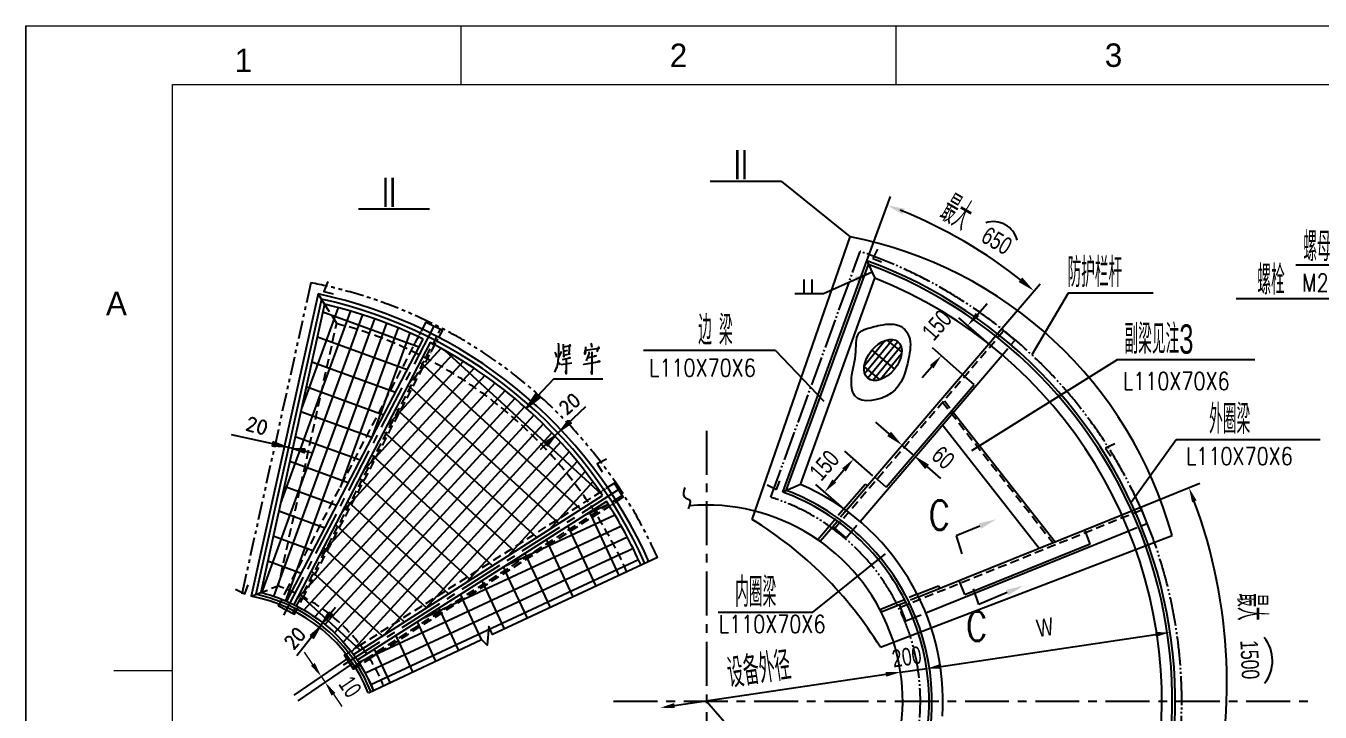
# Model space of a CAD drawing. Extents: x 148 to 221443, y -36682 to 6758.
# Drawn here: x 206593 to 211011, y -17710 to -15368 of the extents above; entities that cross this region are included whole.
import ezdxf
from ezdxf.enums import TextEntityAlignment as Align

# ---------------------------------------------------------------- set-up
doc = ezdxf.new("R2010")
doc.units = 0
doc.header["$LTSCALE"] = 10
doc.header["$MEASUREMENT"] = 0
for name, pattern in [('CENTERX2', [4, 2.5, -0.5, 0.5, -0.5]), ('HIDDENX2', [0.75, 0.5, -0.25]), ('PHANTOM', [2.5, 1.25, -0.25, 0.25, -0.25, 0.25, -0.25]), ('PHANTOMS6', [13.6, 10, -0.8, 0.6, -0.8, 0.6, -0.8])]:
    doc.linetypes.add(name, pattern=pattern)
for name, color, linetype in [('2', 4, 'Continuous'), ('6', 4, 'PHANTOM'), ('CENTER', 1, 'CENTERX2'), ('HIDDEN', 7, 'HIDDENX2'), ('RED', 7, 'Continuous'), ('WB-FS', 6, 'Continuous')]:
    doc.layers.add(name, color=color, linetype=linetype)
doc.layers.add('2（细实线）', color=3, linetype='Continuous', lineweight=20)
doc.layers.add('图框层', color=7, linetype='Continuous', lineweight=15)
doc.styles.add('BIG', font='bsfb.shx', dxfattribs={"width": 0.7, "bigfont": 'bsf.shx'})
doc.styles.add('HZ', font='ROMS.SHX', dxfattribs={"width": 0.75, "bigfont": 'GBCBIG.SHX'})
doc.styles.get("Standard").update_dxf_attribs({"font": 'wison_e.shx', "width": 0.75, "bigfont": 'wison_c.shx'})
doc.styles.add('XW', font='ROMANS.shx', dxfattribs={"width": 0.85})
doc.dimstyles.new('DIM1', dxfattribs={"dimscale": 20, "dimtxt": 3, "dimasz": 2.5, "dimexe": 2, "dimexo": 0, "dimgap": 1, "dimtad": 0, "dimdec": 0, "dimzin": 0, "dimdsep": 46, "dimtxsty": 'Standard', "dimcen": 2, "dimclrd": 3, "dimclre": 3, "dimclrt": 3, "dimadec": 0, "dimazin": 0, "dimtfac": 0.666667, "dimtdec": 0, "dimtofl": 0, "dimtmove": 2, "dimatfit": 1, "dimfxl": 2, "dimtvp": 1.333333, "dimtolj": 1, "dimtzin": 0, "dimarcsym": 0})
doc.dimstyles.new('S-1', dxfattribs={"dimtxt": 3, "dimasz": 2.5, "dimexe": 1.25, "dimexo": 0, "dimgap": 1, "dimtad": 1, "dimdec": 0, "dimdsep": 46, "dimtxsty": 'BIG', "dimcen": 0, "dimclrd": 3, "dimclre": 3, "dimclrt": 3, "dimadec": 0, "dimazin": 2, "dimtfac": 1, "dimtdec": 0, "dimtmove": 2, "dimatfit": 3, "dimfxl": 1.25, "dimarcsym": 1})

# ---------------------------------------------------------------- blocks, each defined once
blk = doc.blocks.new('*D1785')
at = {"layer": '2', "color": 3, "linetype": 'Continuous', "lineweight": -2}
blk.add_line((208807, -17688.1), (209529, -17581.2), dxfattribs=at)
at = {"layer": '2', "color": 3}
for points in [[(209530.2, -17589.4), (209527.8, -17573), (209578.5, -17573.9)], [(208805.8, -17679.8), (208808.2, -17696.3), (208757.6, -17695.4)]]:
    blk.add_solid(points, dxfattribs=at)
at = {"layer": 'Defpoints', "color": 0}
for p in [(209578.5, -17573.9), (209578.8, -17576), (208757.9, -17697.5)]:
    blk.add_point(p, dxfattribs=at)
at = {"layer": '2', "color": 3, "insert": (209095.1, -17563.9), "char_height": 100, "attachment_point": 5, "rotation": 8.4184, "style": 'HZ'}
blk.add_mtext('\\A1;设备外径', dxfattribs=at)
blk = doc.blocks.new('*D1786')
at = {"color": 3, "lineweight": -2}
blk.add_line((209717.5, -17554.2), (210449.3, -17445.3), dxfattribs=at)
at = {"color": 3}
for points in [[(210450.6, -17453.6), (210448.1, -17437.1), (210498.8, -17438)], [(209716.3, -17545.9), (209718.7, -17562.4), (209668, -17561.5)]]:
    blk.add_solid(points, dxfattribs=at)
at = {"layer": 'Defpoints', "color": 0}
for p in [(210498.8, -17438), (210498.8, -17438), (209668, -17561.5)]:
    blk.add_point(p, dxfattribs=at)
at = {"color": 3, "insert": (210071.6, -17420.6), "char_height": 60, "attachment_point": 5, "rotation": 8.4584}
blk.add_mtext('\\A1;W', dxfattribs=at)
blk = doc.blocks.new('*D1787')
at = {"color": 3, "lineweight": -2}
for p, q in [((210334.3, -17036.7), (210600.4, -16929.4)), ((210461.9, -18086.9), (210651.8, -18145.4))]:
    blk.add_line(p, q, dxfattribs=at)
blk.add_arc((208913.6, -17609.7), 1778.8, 344.4829, 20.355, dxfattribs=at)
at = {"color": 3}
for points in [[(210589.1, -16988), (210573.6, -16994), (210563.3, -16944.4)], [(210619.6, -18083.3), (210635.6, -18088), (210613.5, -18133.6)]]:
    blk.add_solid(points, dxfattribs=at)
at = {"layer": 'Defpoints', "color": 0}
for p in [(210334.3, -17036.7), (209651.3, -17312.2), (210687.9, -17736.8), (209998.4, -17944), (210461.9, -18086.9)]:
    blk.add_point(p, dxfattribs=at)
at = {"color": 3, "insert": (210770.8, -17531.3), "char_height": 60, "attachment_point": 5, "rotation": 272.419}
blk.add_mtext('1500', dxfattribs=at)
blk = doc.blocks.new('*D1790')
at = {"color": 3, "lineweight": -2}
for p, q in [((209841.1, -16353.3), (209874.1, -16315.7)), ((209879.6, -16453.5), (209778.1, -16364.6)), ((209789.4, -16556.4), (209687.9, -16467.6)), ((209685.1, -16531.5), (209652.2, -16569.2))]:
    blk.add_line(p, q, dxfattribs=at)
at = {"color": 3}
for points in [[(209834.9, -16347.8), (209847.4, -16358.8), (209808.2, -16390.9)], [(209691.4, -16537), (209678.8, -16526), (209718, -16493.9)]]:
    blk.add_solid(points, dxfattribs=at)
at = {"layer": 'Defpoints', "color": 0}
for p in [(209879.6, -16453.5), (209718, -16493.9), (209789.4, -16556.4)]:
    blk.add_point(p, dxfattribs=at)
at = {"color": 3, "insert": (209702.9, -16389.7), "char_height": 60, "attachment_point": 5, "rotation": 48.7942}
blk.add_mtext('\\A1;150', dxfattribs=at)
blk = doc.blocks.new('*D1791')
at = {"color": 3, "lineweight": -2}
for p, q in [((209484.4, -16903.7), (209388.4, -16819.8)), ((209352.5, -16921.7), (209385.6, -16883.8)), ((209385.6, -17016.9), (209289.5, -16933))]:
    blk.add_line(p, q, dxfattribs=at)
at = {"color": 3}
for points in [[(209391.9, -16889.3), (209379.3, -16878.3), (209418.5, -16846.1)], [(209346.2, -16916.2), (209358.8, -16927.2), (209319.6, -16959.3)]]:
    blk.add_solid(points, dxfattribs=at)
at = {"layer": 'Defpoints', "color": 0}
for p in [(209418.5, -16846.1), (209484.4, -16903.7), (209385.6, -17016.9)]:
    blk.add_point(p, dxfattribs=at)
at = {"color": 3, "insert": (209318.6, -16868.3), "char_height": 60, "attachment_point": 5, "rotation": 48.8647}
blk.add_mtext('\\A1;150', dxfattribs=at)
blk = doc.blocks.new('1.25A2')
blk.add_line((14585.48, 9173.89), (14595.48, 9173.89))
at = {"layer": '图框层', "ltscale": 10}
for p, q in [((14570.48, 9283.89), (15312.98, 9283.89)), ((14570.48, 8863.89), (14570.48, 9283.89)), ((14570.48, 9283.89), (14570.48, 8863.89)), ((14570.48, 9283.89), (14570.48, 9273.89)), ((14570.48, 9283.89), (14570.48, 8863.89)), ((14644.73, 9283.89), (14644.73, 9273.89)), ((14718.98, 9283.89), (14718.98, 9273.89)), ((14595.48, 9273.89), (15302.98, 9273.89)), ((14595.48, 8873.89), (14595.48, 9273.89))]:
    blk.add_line(p, q, dxfattribs=at)
at = {"style": 'HZ'}
for s, p in [('1', (14607.61, 9278.01)), ('2', (14681.86, 9278.89)), ('3', (14756.11, 9278.89)), ('A', (14585.94, 9236.52))]:
    blk.add_text(s, height=4, dxfattribs=at).set_placement(p, align=Align.MIDDLE)
blk = doc.blocks.new('*D28')
at = {"layer": '2（细实线）', "color": 3, "lineweight": -2}
for p, q in [((21063.16, 8459.92), (21061.75, 8461.98)), ((21064.57, 8457.86), (21065.6, 8458.56)), ((21064.57, 8457.86), (21065.25, 8456.87)), ((21065.25, 8456.87), (21066.28, 8457.57)), ((21066.66, 8454.81), (21068.07, 8452.74))]:
    blk.add_line(p, q, dxfattribs=at)
at = {"layer": '2（细实线）', "color": 3}
for points in [[(21062.82, 8459.68), (21063.5, 8460.15), (21064.57, 8457.86)], [(21067, 8455.04), (21066.32, 8454.57), (21065.25, 8456.87)]]:
    blk.add_solid(points, dxfattribs=at)
at = {"layer": 'Defpoints', "color": 0}
for p in [(21064.57, 8457.86), (21065.25, 8456.87), (21065.25, 8456.87)]:
    blk.add_point(p, dxfattribs=at)
at = {"layer": '2（细实线）', "color": 3, "insert": (21069.5, 8456.08), "char_height": 3, "attachment_point": 5, "rotation": 304.3921, "style": 'BIG'}
blk.add_mtext('10', dxfattribs=at)
blk = doc.blocks.new('2222222')
at = {"layer": '2（细实线）', "lineweight": -3}
for points in [[(19935.37, 8502.31), (19934.61, 8498.89)], [(19938.25, 8502.52), (19937.6, 8500.85), (19939.17, 8500.43)], [(19936.61, 8500.43), (19925.17, 8448.83), (19926.81, 8449.46), (19927.95, 8449.88)], [(19937.16, 8499.54), (19931.78, 8475.23), (19925.99, 8449.16)], [(19942.14, 8497.5), (19930.19, 8464.69)], [(19940.04, 8498.08), (19933.78, 8480.88)], [(19934.47, 8498.27), (19934.34, 8497.65)], [(19944.19, 8496.87), (19926.92, 8449.43)], [(19946.24, 8496.16), (19929, 8448.79)], [(19948.26, 8495.43), (19931.02, 8448.06)], [(19933.92, 8495.8), (19933.24, 8492.72)], [(19934.2, 8497.04), (19934.06, 8496.42)], [(19953.81, 8491.32), (19937.42, 8497.29)], [(19939.74, 8495.4), (19939.52, 8494.45)], [(19954.28, 8494.12), (19954.42, 8494.39), (19955.05, 8495.61), (19957.82, 8494.23), (19957.18, 8493), (19957.12, 8492.89)], [(19951.8, 8487.46), (19936.48, 8493.04)], [(19939.36, 8493.71), (19939.03, 8492.23)], [(19950.23, 8494.5), (19940.35, 8467.38)], [(19952.25, 8493.76), (19945.65, 8475.64)], [(19953.05, 8488.41), (19956.44, 8494.92)], [(19953.2, 8492.05), (19953.73, 8493.08)], [(19953.75, 8493.11), (19953.87, 8493.34)], [(19953.93, 8493.45), (19954.05, 8493.68)], [(19954.1, 8493.79), (19954.22, 8494.01)], [(19956.11, 8491.69), (19956.81, 8493.03)], [(19957.16, 8493.71), (19957.51, 8494.38)], [(19931.25, 8447.98), (19954.53, 8492.69)], [(19932.83, 8490.87), (19932.69, 8490.25)], [(19933.1, 8492.1), (19932.97, 8491.48)], [(19938.87, 8491.49), (19938.54, 8490.01)], [(19957.57, 8491.12), (19952.1, 8485.15)], [(19952.15, 8490.04), (19952.85, 8491.38)], [(19953.03, 8491.73), (19953.17, 8491.99)], [(19953.23, 8492.11), (19953.35, 8492.33)], [(19953.4, 8492.44), (19953.52, 8492.67)], [(19953.58, 8492.78), (19953.7, 8493)], [(19955.06, 8489.67), (19955.76, 8491.02)], [(19955.99, 8490.71), (19956.5, 8491.69)], [(19956.07, 8490.87), (19956.19, 8491.09)], [(19956.25, 8491.2), (19956.36, 8491.43)], [(19956.42, 8491.54), (19956.54, 8491.76)], [(19956.6, 8491.88), (19956.71, 8492.1)], [(19956.77, 8492.21), (19956.89, 8492.44)], [(19956.95, 8492.55), (19957.06, 8492.77)], [(19977.56, 8491.98), (19977.64, 8491.68), (19977.61, 8491.6), (19977.61, 8490.38), (19977.61, 8489.79), (19977.56, 8489.36), (19977.53, 8489.03), (19977.5, 8488.65), (19977.42, 8488.27), (19977.34, 8487.93), (19977.2, 8487.64), (19977.09, 8487.34), (19976.93, 8487.05)], [(19978.41, 8491.81), (19978.46, 8491.26), (19978.54, 8489.66), (19978.52, 8489.95), (19979.56, 8490.16), (19979.45, 8490.16), (19979.58, 8491.72), (19979.61, 8491.56), (19978.49, 8491.34)], [(19978.52, 8490.63), (19979.17, 8490.84)], [(19982.25, 8491.39), (19982.25, 8491.05), (19982.25, 8490.84), (19982.22, 8490.54), (19982.11, 8490.12), (19982.14, 8490.38), (19982.19, 8490.67), (19982.25, 8490.84), (19984.57, 8491.18), (19984.46, 8491.3), (19984.19, 8490.54)], [(19983.18, 8492.02), (19983.34, 8491.39), (19983.34, 8491.64), (19983.23, 8491.85)], [(19932.56, 8489.63), (19931.87, 8486.55)], [(19949.79, 8483.6), (19935.54, 8488.79)], [(19938.38, 8489.27), (19938.05, 8487.79)], [(19961.39, 8488.9), (19944.4, 8470.36)], [(19959.51, 8490.03), (19948.24, 8477.73)], [(19951.1, 8488.02), (19951.8, 8489.36)], [(19981.46, 8463.63), (19954, 8488.79)], [(19954.01, 8487.65), (19954.71, 8489)], [(19954.94, 8488.69), (19955.64, 8490.03)], [(19955.78, 8490.3), (19955.84, 8490.42)], [(19955.9, 8490.53), (19956.01, 8490.76)], [(19984.97, 8466.26), (19958.23, 8490.76)], [(19977.01, 8490.46), (19977.23, 8489.95), (19977.26, 8489.83), (19977.28, 8489.62)], [(19977.53, 8488.86), (19977.8, 8488.56), (19977.91, 8488.31)], [(19978.02, 8490.59), (19978.02, 8490.33), (19977.61, 8489.58)], [(19978.1, 8488.35), (19979.89, 8488.65)], [(19978.3, 8489.2), (19979.64, 8489.49), (19979.5, 8489.49), (19979.31, 8489.41)], [(19978.93, 8489.28), (19978.93, 8486.75), (19978.9, 8487.09), (19978.93, 8487.38)], [(19981.83, 8488.48), (19981.94, 8488.35), (19982.03, 8488.44), (19984.68, 8488.86), (19984.57, 8488.94), (19984.35, 8488.82)], [(19982.79, 8490.5), (19982.88, 8490.21), (19982.79, 8490.16), (19982.57, 8489.58), (19982.44, 8489.24), (19982.41, 8489.15), (19982.33, 8488.99)], [(19982.68, 8489.62), (19982.79, 8489.58), (19984.08, 8489.83), (19984, 8489.87), (19983.75, 8489.79)], [(19983.34, 8490.54), (19983.34, 8486.71), (19983.29, 8486.92), (19983.31, 8487.43)], [(19965.04, 8486.49), (19936.71, 8455.58)], [(19937.88, 8487.05), (19937.55, 8485.57)], [(19963.23, 8487.72), (19940.57, 8463)], [(19950.05, 8486), (19950.75, 8487.34)], [(19951.65, 8485.72), (19952.35, 8487.07)], [(19952.96, 8485.63), (19953.66, 8486.98)], [(19953.89, 8486.67), (19954.59, 8488.02)], [(19931.46, 8484.7), (19931.33, 8484.08)], [(19931.74, 8485.93), (19931.6, 8485.31)], [(19966.8, 8485.23), (19932.87, 8448.22)], [(19947.78, 8479.74), (19934.59, 8484.54)], [(19937.39, 8484.83), (19937.06, 8483.35)], [(19947.44, 8477.65), (19950.95, 8484.37)], [(19949, 8483.98), (19949.7, 8485.33)], [(19951.91, 8483.62), (19952.61, 8484.96)], [(19977.69, 8461.23), (19951.93, 8484.83)], [(19952.84, 8484.65), (19953.54, 8486)], [(19985.23, 8485.88), (19976.8, 8485.88), (19972.1, 8480.92)], [(19931.19, 8483.46), (19930.5, 8480.38)], [(19968.52, 8483.91), (19934.2, 8446.46)], [(19970.2, 8482.56), (19936.04, 8445.29)], [(19936.9, 8482.61), (19936.57, 8481.13)], [(19947.95, 8481.96), (19948.65, 8483.31)], [(19950.73, 8480.62), (19951.44, 8481.96)], [(19950.86, 8481.6), (19951.56, 8482.94)], [(19951.79, 8482.63), (19952.49, 8483.98)], [(19973.82, 8483.47), (19974.56, 8482.77), (19972.1, 8480.92), (19973.82, 8483.47)], [(19978.1, 8481.18), (19978.03, 8481.26), (19977.95, 8481.48), (19977.95, 8481.62), (19978.01, 8481.82), (19978.27, 8482.04), (19978.47, 8482.08), (19978.61, 8482.05), (19978.81, 8481.94), (19978.96, 8481.78), (19979.03, 8481.56), (19979.11, 8481.2), (19979.17, 8479.81), (19980.09, 8480.61)], [(19979.38, 8483.01), (19979.26, 8482.76), (19979.34, 8482.4), (19979.63, 8481.93), (19979.84, 8481.69), (19980.26, 8481.33), (19980.6, 8481.2), (19980.87, 8481.29), (19981, 8481.4), (19981.13, 8481.65), (19981.05, 8482.01), (19980.76, 8482.48), (19980.55, 8482.73), (19980.13, 8483.08), (19979.78, 8483.21), (19979.51, 8483.12), (19979.38, 8483.01)], [(19930.37, 8479.76), (19930.23, 8479.14)], [(19945.78, 8475.89), (19933.65, 8480.3)], [(19936.41, 8480.39), (19936.08, 8478.9)], [(19971.84, 8481.15), (19937.78, 8443.98)], [(19946.9, 8479.94), (19947.6, 8481.29)], [(19949.68, 8478.6), (19950.38, 8479.94)], [(19949.81, 8479.58), (19950.51, 8480.92)], [(19973.92, 8458.83), (19949.87, 8480.86)], [(19977, 8476.18), (19982.29, 8481.21)], [(19924.89, 8478.87), (19924.92, 8478.98), (19925.06, 8479.16), (19925.18, 8479.24), (19925.39, 8479.3), (19925.74, 8479.21), (19925.89, 8479.05), (19925.96, 8478.93), (19925.99, 8478.69), (19925.93, 8478.48), (19925.79, 8478.3), (19925.53, 8478.03), (19924.36, 8477.22), (19925.6, 8476.89)], [(19927.26, 8478.8), (19926.96, 8478.77), (19926.7, 8478.5), (19926.47, 8478), (19926.39, 8477.69), (19926.34, 8477.14), (19926.43, 8476.78), (19926.67, 8476.6), (19926.85, 8476.56), (19927.14, 8476.59), (19927.41, 8476.86), (19927.63, 8477.36), (19927.72, 8477.67), (19927.77, 8478.22), (19927.67, 8478.58), (19927.44, 8478.76), (19927.26, 8478.8)], [(19930.09, 8478.53), (19929.96, 8477.91)], [(19935.91, 8478.16), (19935.58, 8476.68)], [(19973.44, 8479.71), (19939.36, 8442.53)], [(19975, 8478.21), (19940.9, 8441)], [(19945.85, 8477.93), (19946.55, 8479.27)], [(19948.63, 8476.58), (19949.33, 8477.93)], [(19948.75, 8477.56), (19949.46, 8478.91)], [(19979.34, 8478.88), (19979.81, 8478.37), (19978.07, 8477.2), (19979.34, 8478.88)], [(19929.91, 8474.59), (19921.84, 8476.37)], [(19929.82, 8477.29), (19929.14, 8474.21)], [(19943.77, 8472.03), (19932.71, 8476.05)], [(19935.42, 8475.94), (19935.09, 8474.46)], [(19976.52, 8476.68), (19942.29, 8439.34)], [(19944.79, 8475.91), (19945.5, 8477.25)], [(19946.04, 8474.96), (19946.74, 8476.3)], [(19947.58, 8474.56), (19948.28, 8475.91)], [(19947.7, 8475.54), (19948.4, 8476.89)], [(19970.16, 8456.43), (19947.81, 8476.9)], [(19975.26, 8475.01), (19975.73, 8474.51), (19977, 8476.18), (19975.26, 8475.01)], [(19928.89, 8475.17), (19928.74, 8474.49), (19930.83, 8474.38), (19928.89, 8475.17)], [(19929, 8473.59), (19928.86, 8472.97)], [(19932.27, 8474.06), (19930.83, 8474.38)], [(19934.37, 8473.95), (19934.22, 8473.28), (19932.27, 8474.06), (19934.37, 8473.95)], [(19933.95, 8473.69), (19935.64, 8473.32)], [(19934.93, 8473.72), (19934.6, 8472.24)], [(19941.84, 8466.88), (19945.34, 8473.61)], [(19942.69, 8471.87), (19943.39, 8473.22)], [(19943.74, 8473.89), (19944.44, 8475.24)], [(19946.53, 8472.54), (19947.23, 8473.89)], [(19946.65, 8473.52), (19947.35, 8474.87)], [(19978, 8475.1), (19947.91, 8442.26)], [(19979.44, 8473.48), (19954.91, 8446.72)], [(19975.74, 8475), (19974.49, 8473.82)], [(19928.45, 8471.12), (19927.77, 8468.04)], [(19928.73, 8472.36), (19928.59, 8471.74)], [(19941.76, 8468.17), (19931.77, 8471.8)], [(19934.44, 8471.5), (19934.11, 8470.02)], [(19941.64, 8469.85), (19942.34, 8471.2)], [(19945.48, 8470.53), (19946.18, 8471.87)], [(19945.6, 8471.51), (19946.3, 8472.85)], [(19966.39, 8454.03), (19945.75, 8472.94)], [(19980.84, 8471.81), (19961.96, 8451.21)], [(19985.82, 8472.2), (19984.22, 8471.4), (19985.09, 8470.03)], [(19933.94, 8469.28), (19933.61, 8467.8)], [(19940.59, 8467.84), (19941.29, 8469.18)], [(19943.5, 8467.47), (19944.2, 8468.82)], [(19962.62, 8451.63), (19943.68, 8468.98)], [(19944.43, 8468.51), (19945.13, 8469.85)], [(19944.55, 8469.49), (19945.25, 8470.83)], [(19982.19, 8470.1), (19968.97, 8455.68)], [(19927.63, 8467.42), (19927.49, 8466.8)], [(19939.75, 8464.31), (19930.83, 8467.55)], [(19933.45, 8467.06), (19933.12, 8465.58)], [(19939.54, 8465.82), (19940.24, 8467.16)], [(19942.45, 8465.45), (19943.15, 8466.8)], [(19943.38, 8466.49), (19944.08, 8467.83)], [(19983.51, 8468.34), (19976.02, 8460.17)], [(19981.69, 8463.07), (19987.87, 8467.01)], [(19983.8, 8465.95), (19984.77, 8466.56), (19985.02, 8466.72)], [(19985.12, 8466.79), (19985.34, 8466.93)], [(19985.44, 8466.99), (19985.66, 8467.13)], [(19985.76, 8467.2), (19986.01, 8467.36)], [(19987.54, 8464.95), (19988.69, 8465.71), (19987.17, 8468.12), (19986.02, 8467.36)], [(19927.08, 8464.95), (19926.4, 8461.87)], [(19927.36, 8466.18), (19927.22, 8465.57)], [(19932.96, 8464.84), (19932.63, 8463.36)], [(19938.49, 8463.8), (19939.19, 8465.14)], [(19940.44, 8464.19), (19941.14, 8465.54)], [(19941.4, 8463.43), (19942.1, 8464.78)], [(19958.85, 8449.23), (19941.62, 8465.02)], [(19942.33, 8464.47), (19943.03, 8465.82)], [(19942.63, 8438.9), (19985.16, 8465.99)], [(19979.96, 8463.5), (19981.24, 8464.32)], [(19981.88, 8464.73), (19983.16, 8465.54)], [(19986.13, 8464.5), (19982.1, 8462.62)], [(19985.01, 8463.76), (19986.29, 8464.57)], [(19986.33, 8464.19), (19986.58, 8464.34)], [(19986.69, 8464.41), (19986.9, 8464.55)], [(19986.93, 8464.98), (19988.52, 8465.99)], [(19987.01, 8464.62), (19987.22, 8464.75)], [(19987.33, 8464.82), (19987.58, 8464.98)], [(19937.74, 8460.45), (19929.88, 8463.31)], [(19932.46, 8462.61), (19932.14, 8461.13)], [(19936.24, 8456.12), (19939.74, 8462.85)], [(19937.44, 8461.78), (19938.14, 8463.13)], [(19940.35, 8461.42), (19941.05, 8462.76)], [(19941.28, 8462.45), (19941.98, 8463.8)], [(19987.27, 8462.66), (19968.21, 8453.77)], [(19978.04, 8462.28), (19979.32, 8463.1)], [(19979.13, 8461.44), (19980.41, 8462.25)], [(19981.17, 8461.31), (19982.45, 8462.13)], [(19987.98, 8452.36), (19983.24, 8462.52), (19983.09, 8462.84), (19982.94, 8463.16)], [(19983.09, 8462.54), (19984.37, 8463.35)], [(19983.47, 8462.37), (19984.75, 8463.19)], [(19985.39, 8463.59), (19986.33, 8464.19)], [(19925.99, 8460.01), (19925.85, 8459.4)], [(19926.26, 8461.25), (19926.13, 8460.63)], [(19931.97, 8460.39), (19931.64, 8458.91)], [(19936.39, 8459.76), (19937.09, 8461.11)], [(19939.3, 8459.4), (19940, 8460.74)], [(19955.09, 8446.83), (19939.56, 8461.06)], [(19940.23, 8460.43), (19940.93, 8461.78)], [(19988.36, 8460.8), (19959.16, 8447.18), (19956.76, 8446.07), (19954.32, 8444.93)], [(19971.45, 8456.55), (19977.85, 8460.62)], [(19974.2, 8459.84), (19975.48, 8460.65)], [(19976.12, 8461.06), (19977.4, 8461.87)], [(19979.25, 8460.09), (19980.53, 8460.91)], [(19984.07, 8450.53), (19979.57, 8460.18), (19979.42, 8460.5), (19979.27, 8460.82)], [(19979.63, 8459.93), (19980.91, 8460.74)], [(19981.55, 8461.15), (19982.83, 8461.96)], [(19925.72, 8458.78), (19925.03, 8455.7)], [(19935.73, 8456.59), (19928.94, 8459.06)], [(19931.48, 8458.17), (19931.15, 8456.69)], [(19935.34, 8457.74), (19936.04, 8459.09)], [(19938.12, 8456.4), (19938.83, 8457.74)], [(19938.25, 8457.38), (19938.95, 8458.72)], [(19939.18, 8458.42), (19939.88, 8459.76)], [(19989.39, 8458.91), (19943.56, 8437.54)], [(19970.36, 8457.39), (19971.64, 8458.21)], [(19972.28, 8458.61), (19973.56, 8459.43)], [(19975.41, 8457.65), (19976.69, 8458.46)], [(19980.16, 8448.71), (19975.9, 8457.84), (19975.75, 8458.16), (19975.6, 8458.48)], [(19975.79, 8457.48), (19977.07, 8458.3)], [(19977.33, 8458.87), (19978.61, 8459.68)], [(19977.71, 8458.7), (19978.99, 8459.52)], [(19930.99, 8455.95), (19930.66, 8454.47)], [(19934.29, 8455.73), (19934.99, 8457.07)], [(19937.07, 8454.38), (19937.77, 8455.73)], [(19937.2, 8455.36), (19937.9, 8456.71)], [(19951.32, 8444.43), (19937.5, 8457.1)], [(19990.37, 8456.98), (19989.44, 8456.54), (19988.18, 8455.96), (19944.67, 8435.67)], [(19966.53, 8454.95), (19967.81, 8455.76)], [(19968.45, 8456.17), (19969.72, 8456.98)], [(19968.89, 8454.92), (19970.17, 8455.73)], [(19971.58, 8455.2), (19972.85, 8456.02)], [(19976.25, 8446.89), (19972.23, 8455.51), (19972.08, 8455.82), (19971.93, 8456.14)], [(19971.96, 8455.04), (19973.24, 8455.85)], [(19973.49, 8456.42), (19974.77, 8457.24)], [(19973.88, 8456.26), (19975.16, 8457.07)], [(19924.62, 8453.84), (19924.48, 8453.23)], [(19924.89, 8455.08), (19924.76, 8454.46)], [(19933.72, 8452.73), (19928, 8454.81)], [(19930.49, 8453.73), (19930.17, 8452.25)], [(19933.24, 8453.71), (19933.94, 8455.05)], [(19934.83, 8453.43), (19935.54, 8454.78)], [(19936.02, 8452.36), (19936.72, 8453.71)], [(19936.14, 8453.34), (19936.85, 8454.69)], [(19991.31, 8455.02), (19945.59, 8433.71)], [(19961.22, 8450.03), (19967.62, 8454.1)], [(19962.69, 8452.5), (19963.97, 8453.32)], [(19994.53, 8455.41), (19966.38, 8442.29), (19965.75, 8443.65), (19965.46, 8440.47), (19964.52, 8441.42)], [(19964.61, 8453.72), (19965.89, 8454.54)], [(19967.74, 8452.76), (19969.02, 8453.57)], [(19968.12, 8452.59), (19969.4, 8453.41)], [(19972.34, 8445.06), (19968.56, 8453.17), (19968.41, 8453.48), (19968.26, 8453.81)], [(19969.66, 8453.98), (19970.94, 8454.79)], [(19970.04, 8453.81), (19971.32, 8454.63)], [(19924.35, 8452.61), (19923.59, 8449.18)], [(19930.75, 8445.58), (19934.13, 8452.08)], [(19932.18, 8451.69), (19932.89, 8453.04)], [(19934.97, 8450.34), (19935.67, 8451.69)], [(19935.09, 8451.32), (19935.79, 8452.67)], [(19947.55, 8442.04), (19935.43, 8453.14)], [(19960.77, 8451.28), (19962.05, 8452.09)], [(19963.9, 8450.31), (19965.18, 8451.13)], [(19968.43, 8443.24), (19964.89, 8450.83), (19964.74, 8451.15), (19964.59, 8451.47)], [(19965.82, 8451.53), (19967.1, 8452.35)], [(19966.2, 8451.37), (19967.48, 8452.18)], [(19922.51, 8450.05), (19924.12, 8449.26), (19924.67, 8450.79)], [(19929.79, 8450.56), (19928.66, 8450.14)], [(19930.81, 8449.06), (19931.3, 8450), (19931.83, 8451.02)], [(19943.79, 8439.64), (19933.37, 8449.18)], [(19933.62, 8447.75), (19934.11, 8448.69), (19934.62, 8449.67)], [(19934.04, 8449.31), (19934.74, 8450.65)], [(19945.18, 8432.33), (19964.52, 8441.42), (19961.22, 8448.49), (19961.07, 8448.81), (19960.92, 8449.13)], [(19956.93, 8448.83), (19958.21, 8449.65)], [(19958.66, 8448.4), (19959.94, 8449.21)], [(19958.85, 8450.06), (19960.13, 8450.87)], [(19961.98, 8449.09), (19963.26, 8449.9)], [(19962.36, 8448.92), (19963.64, 8449.74)], [(19964.28, 8450.15), (19965.56, 8450.96)], [(19929.85, 8447.21), (19929.97, 8447.44), (19929.85, 8447.21), (19932.6, 8445.78), (19932.79, 8446.15)], [(19930.46, 8448.38), (19929.97, 8447.44)], [(19932.6, 8445.78), (19932.79, 8446.14), (19933.27, 8447.08)], [(19932.99, 8447.29), (19933.69, 8448.63)], [(19938.49, 8445.62), (19939.56, 8446.98)], [(19950.98, 8443.51), (19957.38, 8447.58)], [(19953.09, 8446.39), (19954.37, 8447.2)], [(19955.01, 8447.61), (19956.29, 8448.43)], [(19960.61, 8439.58), (19957.54, 8446.16), (19957.4, 8446.47), (19957.25, 8446.79)], [(19958.14, 8446.64), (19959.42, 8447.46)], [(19958.52, 8446.48), (19959.8, 8447.29)], [(19960.06, 8447.87), (19961.34, 8448.68)], [(19960.44, 8447.7), (19961.72, 8448.52)], [(19932.29, 8445.94), (19932.64, 8446.62)], [(19938.44, 8446.11), (19938.98, 8445.68), (19937.42, 8444.27), (19938.44, 8446.11)], [(19949.25, 8443.94), (19950.53, 8444.76)], [(19951.17, 8445.17), (19952.45, 8445.98)], [(19956.71, 8437.75), (19953.87, 8443.82), (19953.73, 8444.13), (19953.58, 8444.46)], [(19954.3, 8444.2), (19955.58, 8445.01)], [(19954.68, 8444.03), (19955.96, 8444.85)], [(19956.22, 8445.42), (19957.5, 8446.24)], [(19956.6, 8445.26), (19957.88, 8446.07)], [(19932.31, 8443), (19932.22, 8442.74), (19932.34, 8442.39), (19932.69, 8441.97), (19932.93, 8441.75), (19933.4, 8441.46), (19933.76, 8441.37), (19934.01, 8441.49), (19934.12, 8441.62), (19934.22, 8441.89), (19934.09, 8442.24), (19933.74, 8442.66), (19933.5, 8442.88), (19933.03, 8443.17), (19932.68, 8443.26), (19932.42, 8443.13), (19932.31, 8443)], [(19932.97, 8438.69), (19935.89, 8442.4)], [(19935.27, 8442.1), (19935.81, 8441.67), (19936.82, 8443.51), (19935.27, 8442.1)], [(19937.42, 8444.27), (19936.82, 8443.51)], [(19945.41, 8441.5), (19946.69, 8442.31)], [(19947.33, 8442.72), (19948.61, 8443.54)], [(19948.42, 8441.88), (19949.7, 8442.69)], [(19950.46, 8441.75), (19951.74, 8442.57)], [(19950.84, 8441.59), (19952.12, 8442.4)], [(19952.38, 8442.98), (19953.66, 8443.79)], [(19952.76, 8442.81), (19954.04, 8443.63)], [(19931.27, 8441.02), (19931.19, 8441.1), (19931.09, 8441.3), (19931.06, 8441.44), (19931.1, 8441.64), (19931.33, 8441.9), (19931.52, 8441.96), (19931.66, 8441.95), (19931.88, 8441.87), (19932.05, 8441.73), (19932.15, 8441.52), (19932.28, 8441.18), (19932.51, 8439.81), (19933.32, 8440.72)], [(19940.96, 8437.13), (19947.14, 8441.06)], [(19942.91, 8439.91), (19943.81, 8440.48), (19944.77, 8441.09)], [(19946.62, 8439.31), (19947.9, 8440.12)], [(19948.54, 8440.53), (19949.82, 8441.35)], [(19948.92, 8440.37), (19950.2, 8441.18)], [(19952.8, 8435.92), (19950.2, 8441.48), (19950.06, 8441.8), (19949.91, 8442.12)], [(19941.8, 8438.33), (19932.46, 8431.94)], [(19941.38, 8438.93), (19941.14, 8438.77), (19942.48, 8436.67), (19942.66, 8436.38), (19943.01, 8436.6)], [(19942.27, 8439.5), (19941.38, 8438.93)], [(19944.54, 8437.57), (19945.43, 8438.14), (19946.36, 8438.74)], [(19944.7, 8438.09), (19945.98, 8438.9)], [(19948.9, 8434.08), (19946.53, 8439.14), (19946.39, 8439.46), (19946.24, 8439.78)], [(19947, 8439.14), (19948.28, 8439.96)], [(19942.48, 8437.34), (19933.14, 8430.96)], [(19942.48, 8436.67), (19944.06, 8437.68)], [(19943.9, 8437.17), (19943.01, 8436.6)]]:
    blk.add_lwpolyline(points, dxfattribs=at)
for points in [[(19954.53, 8492.69, 0.057043), (19937.72, 8498.65), (19936.61, 8500.43)], [(19938.53, 8497.35), (19937.72, 8498.65), (19926.81, 8449.46, -0.075878), (19934.61, 8446.22, -0.16198), (19946.05, 8432.75, 0.029695), (19944.63, 8435.75)], [(19938.93, 8496.71), (19939.74, 8495.4, -0.004916), (19941.17, 8495)], [(19985.16, 8465.99, 0.127546), (19955.72, 8492.1), (19932.45, 8447.4)], [(19991.72, 8454.1, 0.039577), (19985.82, 8464.99), (19943.3, 8437.91)], [(19930.73, 8450.22, 0.008383), (19929.79, 8450.56), (19930, 8451.51)], [(19945.61, 8432.54, 0.121506), (19937.92, 8443.23, 0.122846), (19925.99, 8449.16)]]:
    blk.add_lwpolyline(points, format="xyb", dxfattribs=at)
blk.add_lwpolyline([(19941.14, 8438.77), (19941.38, 8438.93), (19941.14, 8438.77), (19942.66, 8436.38), (19943.01, 8436.6), (19942.66, 8436.38)], close=True, dxfattribs=at)
for centre, radius, start, end in [((19920.07, 8422.17), 81.59, 77.1385, 79.1917), ((19920.1, 8422.29), 79.85, 23.9619, 78.0591), ((19920.41, 8423.57), 80.15, 76.25, 76.7018), ((19919.77, 8421.01), 82.79, 75.3625, 75.8), ((19920.06, 8422.17), 81.59, 72.694, 74.9134), ((19920.98, 8425.03), 78.58, 71.7931, 72.254), ((19920.09, 8422.28), 79.12, 23.9581, 77.5376), ((19920.29, 8422.84), 80.88, 70.9182, 71.366), ((19920.13, 8422.38), 81.37, 68.2464, 70.4719), ((19919.33, 8420.43), 83.48, 67.3607, 67.7945), ((19921.12, 8424.68), 78.86, 66.4592, 66.9184), ((19920.07, 8422.24), 81.52, 63.8028, 66.0241), ((19920.09, 8422.29), 75.7, 72.1108, 73.2591), ((19919.95, 8421.9), 76.12, 70.3913, 71.5333), ((19920.12, 8422.37), 75.62, 68.6664, 69.8159), ((19919.06, 8420.24), 83.76, 62.9194, 63.3518), ((19919.93, 8421.99), 81.81, 62.0216, 62.4644), ((19920.07, 8422.24), 81.53, 59.358, 61.5792), ((19920.03, 8422.13), 75.88, 66.9474, 68.0929), ((19920.19, 8422.51), 75.46, 65.2228, 66.3747), ((19920.88, 8423.57), 79.96, 58.4656, 58.9185), ((19919.63, 8421.55), 82.35, 57.5816, 58.0214), ((19920.3, 8422.72), 75.22, 63.4982, 64.6538), ((19920.19, 8422.48), 75.49, 61.7789, 62.9304), ((19920.07, 8422.23), 75.77, 60.0599, 61.2072), ((19920.08, 8422.26), 81.5, 54.9128, 57.1346), ((19919.46, 8421.41), 82.56, 54.0252, 54.4639), ((19920.02, 8422.15), 75.86, 58.3383, 59.4841), ((19920, 8422.14), 81.65, 53.1376, 53.5812), ((19920.1, 8422.29), 81.47, 50.4675, 52.6902), ((19919.99, 8422.12), 75.9, 56.6171, 57.7623), ((19920.18, 8422.41), 75.55, 54.8926, 56.0431), ((19920.11, 8422.3), 81.45, 49.5763, 50.021), ((19919.94, 8422.07), 75.97, 53.1754, 54.3195), ((19920.01, 8422.17), 75.85, 51.4505, 52.5965), ((19919.08, 8421.11), 83.02, 48.6947, 49.1309), ((19920.12, 8422.31), 81.44, 46.0216, 48.2452), ((19920.04, 8422.21), 75.8, 49.7285, 50.8752), ((19918.53, 8420.7), 83.7, 45.1377, 45.5704), ((19919.97, 8422.14), 75.9, 48.0061, 49.1513), ((19920.03, 8422.22), 75.8, 46.2838, 47.4305), ((19918.93, 8421.14), 83.1, 44.2481, 44.6839), ((19920.07, 8422.26), 81.52, 41.5774, 43.7988), ((19920.07, 8422.25), 75.75, 44.5624, 45.7098), ((19920.81, 8422.9), 80.54, 40.6868, 41.1365), ((19920, 8422.19), 75.84, 42.8399, 43.9859), ((19919.82, 8422.04), 76.08, 41.1195, 42.2619), ((19920.5, 8422.62), 80.95, 39.7976, 40.245), ((19920.06, 8422.26), 81.51, 37.1314, 39.3528), ((19919.93, 8422.14), 75.93, 39.3967, 40.5415), ((19918.91, 8421.41), 82.95, 36.2433, 36.6799), ((19920.15, 8422.33), 75.64, 37.6725, 38.8216), ((19918.92, 8421.45), 82.91, 35.3562, 35.793), ((19920.11, 8422.3), 81.46, 32.6848, 34.9078), ((19920.06, 8422.26), 75.75, 35.9497, 37.0971), ((19920.2, 8422.36), 75.58, 34.2257, 35.3757), ((19919.66, 8422.01), 81.98, 31.8004, 32.2421), ((19921.14, 8422.92), 80.25, 30.9035, 31.3547), ((19919.94, 8422.19), 75.89, 32.5078, 33.6531), ((19920.12, 8422.3), 75.68, 30.7833, 31.9318), ((19920.13, 8422.31), 81.44, 28.2391, 30.4625), ((19920.21, 8422.35), 75.57, 29.06, 30.2101), ((19918.03, 8421.21), 83.81, 27.3555, 27.7876), ((19919.9, 8422.18), 75.93, 27.3401, 28.4848), ((19919.01, 8421.74), 82.69, 26.4636, 26.9016), ((19920.18, 8422.33), 81.38, 23.9579, 26.0161), ((19920.07, 8422.27), 75.74, 25.6157, 26.7633), ((19920.05, 8422.27), 75.75, 23.9155, 25.0414), ((19920.09, 8422.29), 27.02, 21.8161, 79.1629), ((19920.08, 8422.27), 29.91, 64.7699, 67.6762), ((19920.09, 8422.3), 29.88, 60.4073, 63.3161), ((19920.08, 8422.29), 29.89, 56.0462, 58.954), ((19920.13, 8422.34), 29.82, 51.6806, 54.5951), ((19920.04, 8422.24), 29.95, 47.3248, 50.2266), ((19920.14, 8422.34), 29.82, 42.9579, 45.8724), ((19920.07, 8422.28), 29.91, 38.5993, 41.5053), ((19920.12, 8422.31), 29.85, 34.2322, 37.1441), ((19920.12, 8422.31), 29.85, 29.8703, 32.7821), ((19920.11, 8422.3), 29.87, 25.5085, 28.4184), ((19920.04, 8422.27), 29.94, 22.1369, 24.0531)]:
    blk.add_arc(centre, radius, start, end, dxfattribs=at)
at = {"layer": '2（细实线）', "transparency": 33554559}
for points in [[(19973.82, 8483.47), (19974.56, 8482.77), (19973.82, 8483.47), (19972.1, 8480.92)], [(19979.34, 8478.88), (19979.81, 8478.37), (19979.34, 8478.88), (19978.07, 8477.2)], [(19975.26, 8475.01), (19975.73, 8474.51), (19975.26, 8475.01), (19977, 8476.18)], [(19928.89, 8475.17), (19928.74, 8474.49), (19928.89, 8475.17), (19930.83, 8474.38)], [(19934.37, 8473.95), (19934.22, 8473.28), (19934.37, 8473.95), (19932.27, 8474.06)], [(19938.44, 8446.11), (19938.98, 8445.68), (19938.44, 8446.11), (19937.42, 8444.27)], [(19935.27, 8442.1), (19935.81, 8441.67), (19935.27, 8442.1), (19936.82, 8443.51)]]:
    blk.add_solid(points, dxfattribs=at)
at = {"layer": '2（细实线）'}
dim = blk.add_linear_dim(base=(19937.81, 8434.15), p1=(19937.13, 8435.14), p2=(19937.81, 8434.15), angle=304.3921, text='10', dimstyle='S-1', dxfattribs=at)
dim.commit()
dim.dimension.update_dxf_attribs({"geometry": '*D28', "text_midpoint": (19942.06, 8433.36), "dimtype": 129, "insert": (-1127.44, -22.72)})

msp = doc.modelspace()

# ---------------------------------------------------------------- linework, layer by layer
for p, q in [((209172.1399, -15899.2431), (208929.42, -15899.2431)), ((209172.1399, -15899.2431), (209406.6136, -16088.1133)), ((207971.3921, -15994.0959), (207728.6721, -15994.0959)), ((209072.7348, -17052.8283), (209406.6136, -16088.1133)), ((209509.7764, -17488.3292), (210505.8297, -17108.0676)), ((209578.4887, -17573.8841), (209668.1341, -17561.4952))]:
    msp.add_line(p, q)
at = {"color": 3, "linetype": 'Continuous'}
for p, q in [((211662.2593, -16184.426), (210927.4285, -16184.426)), ((211662.2593, -16300.0053), (210723.9586, -16300.0053)), ((209539.5226, -16760.6135), (209494.2309, -16721.2605)), ((209584.8144, -16799.9665), (209624.0546, -16834.0614)), ((209669.3464, -16873.4144), (209714.6382, -16912.7673)), ((209849.3541, -17075.2661), (209768.7725, -17108.4164)), ((209942.9175, -17302.2791), (209846.1454, -17342.9879))]:
    msp.add_line(p, q, dxfattribs=at)
at = {"linetype": 'Continuous'}
msp.add_line((209275.416, -16233.745), (209275.416, -16282.898), dxfattribs=at)
at = {"color": 7, "linetype": 'Continuous'}
for p, q in [((209768.7725, -17108.4164), (209787.4487, -17169.7248)), ((209846.1454, -17342.9879), (209827.4692, -17289.6762))]:
    msp.add_line(p, q, dxfattribs=at)
for centre, radius, start, end in [((209132.7179, -17485.5897), 1424.0643, 15.3730062, 78.910985), ((208916.2809, -17673.3362), 669.7279, 232.3481012, 94.9501081), ((208365.8488, -18199.2594), 1346.8452, 31.8601972, 58.3421403)]:
    msp.add_arc(centre, radius, start, end)
msp.add_spline([(208842.1769, -16944.1977), (208840.9585, -16975.8614), (208858.0166, -16986.213), (208853.7521, -17016.05)], degree=3)
at = {"color": 3, "linetype": 'Continuous'}
for points in [[(209546.0814, -16753.0649), (209532.9638, -16768.1621), (209584.8144, -16799.9665)], [(209675.9052, -16865.8657), (209662.7876, -16880.963), (209624.0546, -16834.0614)], [(209845.5496, -17066.0181), (209904.8421, -17052.4391), (209853.1586, -17084.5141)], [(209939.04, -17293.0615), (209998.2233, -17279.0139), (209946.7951, -17311.4968)]]:
    msp.add_solid(points, dxfattribs=at)
at = {"layer": '2', "color": 3, "linetype": 'Continuous'}
for p, q in [((209463.8704, -16169.9581), (209543.8696, -15950.3246)), ((209481.5445, -16209.0917), (209315.2596, -16282.898)), ((209248.6591, -16233.745), (209248.6591, -16282.898)), ((209890.0074, -16441.3065), (210054.7978, -16248.4333)), ((209315.2596, -16282.898), (209217.5344, -16282.898)), ((210150.353, -16280.6826), (210027.1259, -16491.3373)), ((210440.6079, -16280.6826), (210150.353, -16280.6826)), ((209151.5641, -16476.3437), (208701.3875, -16476.3437)), ((209151.5641, -16476.3437), (209317.1502, -16649.4227)), ((210318.3121, -16508.0806), (209820.9308, -16818.6874)), ((210788.0754, -16508.0806), (210318.3121, -16508.0806)), ((210518.9494, -16781.5641), (210365.6289, -16995.4074)), ((211010.8163, -16781.5641), (210518.9494, -16781.5641)), ((209277.7496, -17370.3787), (209527.7275, -17170.5083)), ((209277.7496, -17370.3787), (208956.6276, -17370.3787))]:
    msp.add_line(p, q, dxfattribs=at)
for centre, radius, start, end in [((208974.9249, -17512.3321), 1630.3976, 51.1763681, 68.2994957), ((209894.7349, -16120.9179), 84.7588, 14.6352129, 107.0009117), ((210723.735, -17534.6074), 124.4256, 321.6222715, 39.1097898)]:
    msp.add_arc(centre, radius, start, end, dxfattribs=at)
for points in [[(209585.4257, -16011.0991), (209592.5465, -15992.4097), (209532.9178, -15980.3921)], [(209430.7607, -16242.5731), (209422.647, -16224.2928), (209481.5445, -16209.0917)], [(209994.2083, -16226.7653), (209981.4418, -16242.1606), (210034.011, -16272.7625)]]:
    msp.add_solid(points, dxfattribs=at)
at = {"layer": '6', "linetype": 'PHANTOMS6'}
for p, q in [((209135.8541, -16977.0089), (209441.3376, -16138.32)), ((209123.9695, -16935.0122), (209155.7139, -16950.6165)), ((209155.7139, -16950.6165), (209166.6422, -16920.4482))]:
    msp.add_line(p, q, dxfattribs=at)
for radius, start, end in [(1622.3315, 321.0910353, 71.1165981), (730.1261, 334.2811568, 72.4983496)]:
    msp.add_arc((208916.2809, -17673.3362), radius, start, end, dxfattribs=at)
at = {"layer": 'CENTER', "ltscale": 6}
for p, q in [((208916.2809, -16750.1841), (208916.2809, -19944.6797)), ((208598.8614, -17673.3362), (210987.1505, -17673.3362)), ((208916.2809, -17673.3362), (209924.8213, -18829.7612))]:
    msp.add_line(p, q, dxfattribs=at)
at = {"layer": 'HIDDEN', "linetype": 'HIDDENX2', "ltscale": 6}
for p, q in [((209354.6811, -17082.6386), (209931.088, -16408.0037)), ((209879.614, -16453.471), (209909.2728, -16418.7578)), ((209925.9837, -16491.5655), (209955.6211, -16456.8775)), ((209721.7528, -16652.0698), (210084.5964, -17113.8374)), ((209728.6733, -16647.9289), (209758.8064, -16686.2773)), ((209385.5607, -17016.9395), (209354.6885, -17053.0727)), ((209393.3619, -17022.5875), (209361.9873, -17059.3088)), ((209578.5708, -17351.8717), (210401.9933, -17019.7628)), ((210334.3047, -17036.7121), (210376.6483, -17019.6338)), ((209410.0494, -17095.4225), (209440.4126, -17059.8494)), ((210357.822, -17091.9233), (210400.135, -17074.8573)), ((210085.2396, -17114.6559), (210098.4292, -17131.4416)), ((209635.7799, -17308.0948), (209591.7041, -17325.8718)), ((209640.0881, -17316.7086), (209595.295, -17334.7749)), ((209621.2285, -17389.0116), (209664.6028, -17371.5176))]:
    msp.add_line(p, q, dxfattribs=at)
at = {"layer": 'RED'}
for p, q in [((209500.4405, -16130.5831), (209483.5774, -16161.677)), ((209483.5774, -16161.677), (209513.2838, -16173.8049)), ((209176.4291, -16959.1132), (209463.8704, -16169.9581)), ((209188.5518, -16953.881), (209469.5261, -16182.4809)), ((209463.8704, -16169.9581), (209490.4967, -16228.9132)), ((209237.0613, -16932.9444), (209490.4967, -16228.9132)), ((209909.2728, -16418.7578), (209923.7892, -16401.7677)), ((209969.4064, -16440.743), (209923.7892, -16401.7677)), ((209526.7003, -16442.0105), (209454.9442, -16529.0584)), ((209552.6683, -16438.8071), (209456.7548, -16555.1605)), ((209569.9564, -16446.1334), (209467.2453, -16570.7329)), ((209480.5051, -16475.5528), (209558.1463, -16539.5548)), ((209580.4469, -16461.7058), (209484.5333, -16578.0592)), ((209532.1333, -16440.3537), (209582.8471, -16482.1586)), ((209790.7009, -16557.5362), (209879.614, -16453.471)), ((209955.6211, -16456.8775), (209969.4064, -16440.743)), ((209440.4126, -17059.8494), (209925.9837, -16491.5655)), ((209582.2575, -16487.8079), (209510.5013, -16574.8558)), ((209393.3619, -17022.5875), (209790.7009, -16557.5362)), ((209454.5865, -16531.9451), (209507.7359, -16575.7577)), ((209829.9587, -16591.6325), (209790.7009, -16557.5362)), ((209529.6966, -16943.0416), (209829.9587, -16591.6325)), ((209758.8064, -16686.2773), (210106.397, -17128.6335)), ((209721.7053, -16729.6982), (210052.3165, -17150.4457)), ((210310.3363, -16794.2369), (210278.6674, -16809.9938)), ((210278.6674, -16809.9938), (210296.0098, -16836.99)), ((209529.6966, -16943.0416), (209490.4564, -16908.9467)), ((209237.0613, -16932.9444), (209176.4291, -16959.1132)), ((209385.5607, -17016.9395), (209458.1188, -16932.0164)), ((209458.1188, -16932.0164), (209465.4176, -16938.2525)), ((210207.3644, -17087.9106), (210334.3047, -17036.7121)), ((210376.6483, -17019.6338), (210398.4025, -17010.8597)), ((210420.8454, -17066.5042), (210398.4025, -17010.8597)), ((209296.0563, -17121.6967), (209354.6885, -17053.0727)), ((209303.9613, -17127.2232), (209361.9873, -17059.3088)), ((209392.9995, -17115.3779), (209347.2089, -17076.2544)), ((209392.9995, -17115.3779), (209410.0494, -17095.4225)), ((209640.0881, -17316.7086), (210207.3644, -17087.9106)), ((209664.6028, -17371.5176), (210357.822, -17091.9233)), ((210226.424, -17136.2935), (210207.3644, -17087.9106)), ((210400.135, -17074.8573), (210420.8454, -17066.5042)), ((209296.0563, -17121.6967), (209303.9613, -17127.2232)), ((209797.7587, -17309.186), (210226.424, -17136.2935)), ((209797.7587, -17309.186), (209778.7088, -17260.7991)), ((209635.7799, -17308.0948), (209708.2173, -17278.8788)), ((209708.2173, -17278.8788), (209711.8082, -17287.7819)), ((209507.9955, -17359.6337), (209591.7041, -17325.8718)), ((209507.9955, -17359.6337), (209512.4519, -17368.1878)), ((209512.4519, -17368.1878), (209595.295, -17334.7749)), ((209597.0737, -17398.8694), (209575.0104, -17342.8281)), ((209597.0345, -17398.7697), (209621.2285, -17389.0116))]:
    msp.add_line(p, q, dxfattribs=at)
for centre, radius, start, end in [((208916.2809, -17673.3362), 1600, 322.0450918, 69.9863828), ((208916.2809, -17673.3362), 1590.1981, 322.4519049, 69.6404871), ((208916.2809, -17673.3362), 1554.375, 354.5427731, 68.3202049), ((208916.2809, -17673.3362), 760.1261, 334.6663385, 69.9863828), ((208916.9812, -17673.4593), 769.1187, 335.1187572, 69.3233734), ((208916.2809, -17673.3362), 806.8954, 356.3639703, 66.5749594)]:
    msp.add_arc(centre, radius, start, end, dxfattribs=at)
at = {"layer": 'WB-FS', "linetype": 'Continuous'}
msp.add_ellipse((209518.6008, -16508.4331), major_axis=(-51.3555, -62.2997), ratio=0.623188198, dxfattribs=at)
msp.add_spline([(209454.2096, -16404.4408), (209510.1749, -16389.6398), (209580.9547, -16394.5734), (209607.2913, -16427.4646), (209605.6453, -16504.7587), (209546.3878, -16621.5222), (209422.9348, -16631.3895), (209411.4125, -16570.5409), (209426.2269, -16480.0904), (209442.6873, -16411.019), (209457.5017, -16404.4408)], degree=3, dxfattribs=at)

# ---------------------------------------------------------------- block references
at = {"layer": '2（细实线）', "xscale": 20, "yscale": 20, "zscale": 20}
for name, p in [('1.25A2', (-84816.4951, -201046.0107)), ('2222222', (-191141.5187, -186291.2328))]:
    msp.add_blockref(name, p, dxfattribs=at)

# ---------------------------------------------------------------- texts
at = {"style": 'HZ', "width": 0.65}
for p in [(209009.6012, -15891.8557), (207808.8533, -15986.7085)]:
    msp.add_text('II', height=100, dxfattribs=at).set_placement(p)
at = {"color": 3, "linetype": 'Continuous', "style": 'XW', "width": 0.8}
for s, p in [('M27X65 GB/T1231', (210949.783, -16274.9067)), ('L110X70X6', (210337.9675, -16610.4834)), ('L110X70X6', (210553.4609, -16866.824)), ('L110X70X6', (208958.4947, -17439.7535))]:
    msp.add_text(s, height=60, dxfattribs=at).set_placement(p)
at = {"color": 3, "char_height": 60, "attachment_point": 5}
for s, insert, rotation in [('\\A1;650', (209907.2898, -16101.665), 329.7379319), ('\\A1;200', (209599.8463, -17521.5967), 8.4108758)]:
    msp.add_mtext(s, dxfattribs=dict(at, insert=insert, rotation=rotation))
at = {"color": 3, "linetype": 'Continuous', "insert": (209724.3545, -16841.7395), "char_height": 60, "attachment_point": 5, "rotation": 319.0133809}
msp.add_mtext('60', dxfattribs=at)
at = {"layer": '2', "color": 3, "linetype": 'Continuous', "style": 'HZ', "width": 0.65}
for rotation, p in [(330, (209705.6382, -16024.5868)), (270, (210727.7262, -17304.3133))]:
    msp.add_text('最大', height=100, rotation=rotation, dxfattribs=at).set_placement(p)
at = {"layer": '2', "color": 3, "linetype": 'Continuous'}
for s, height, style, width, p in [('螺母', 100, 'HZ', 0.65, (210953.4045, -16171.4015)), ('防护栏杆', 100, 'HZ', 0.65, (210148.4297, -16259.7362)), ('螺栓', 100, 'HZ', 0.65, (210796.5684, -16285.2265)), ('边 梁', 100, 'HZ', 0.65, (208887.9463, -16456.9728)), ('副梁见注3', 100, 'HZ', 0.65, (210342.9935, -16487.0668)), ('L110X70X6', 60, 'XW', 0.8, (208720.6024, -16565.3896)), ('外圈梁', 100, 'HZ', 0.65, (210632.043, -16760.6177)), ('C', 100, 'XW', 0.8, (209674.6709, -17087.8087)), ('内圈梁', 100, 'HZ', 0.65, (209014.1318, -17351.0078)), ('C', 100, 'XW', 0.8, (209802.673, -17467.1998))]:
    msp.add_text(s, height=height, dxfattribs=dict(at, style=style, width=width)).set_placement(p)

# ---------------------------------------------------------------- dimensions: what is measured, and where the dimension line sits
at = {"color": 1}
dim = msp.add_aligned_dim(p1=(209879.614, -16453.471), p2=(209789.4468, -16556.447), distance=-94.9156, text='150', dimstyle='DIM1', dxfattribs=at)
dim.commit()
dim.dimension.update_dxf_attribs({"geometry": '*D1790', "text_midpoint": (209702.933, -16389.7305)})
dim = msp.add_linear_dim(base=(209418.4916, -16846.1171), p1=(209385.5607, -17016.9395), p2=(209484.4469, -16903.7251), angle=48.8646637, text='150', dimstyle='DIM1', dxfattribs=at)
dim.commit()
dim.dimension.update_dxf_attribs({"geometry": '*D1791', "text_midpoint": (209318.5537, -16868.2745), "dimtype": 161})
at = {"color": 3}
dim = msp.add_angular_dim_2l(base=(210687.8879, -17736.7998), line1=((210461.9172, -18086.8677), (209998.3572, -17944.0132)), line2=((209651.3298, -17312.1745), (210334.3047, -17036.7121)), text='1500', dimstyle='DIM1', dxfattribs=at)
dim.commit()
dim.dimension.update_dxf_attribs({"geometry": '*D1787', "text_midpoint": (210770.7763, -17531.2687)})
dim = msp.add_aligned_dim(p1=(209668.0426, -17561.5249), p2=(210498.7811, -17437.9865), distance=0.0001, text='W', dimstyle='DIM1', override={"dimse1": 1, "dimse2": 1})
dim.commit()
dim.dimension.update_dxf_attribs({"geometry": '*D1786', "text_midpoint": (210071.6445, -17420.6257)})
at = {"layer": '2', "color": 3, "linetype": 'Continuous'}
dim = msp.add_linear_dim(base=(209578.4887, -17573.8841), p1=(208757.8799, -17697.4879), p2=(209578.8011, -17575.9949), angle=8.4184401, text='设备外径', dimstyle='DIM1', override={"dimtxt": 5, "dimtih": 0, "dimtxsty": 'HZ', "dimsah": 1, "dimse1": 1, "dimse2": 1}, dxfattribs=at)
dim.commit()
dim.dimension.update_dxf_attribs({"geometry": '*D1785', "text_midpoint": (209095.1277, -17563.9198), "dimtype": 161})

doc.saveas('drawing.dxf')
